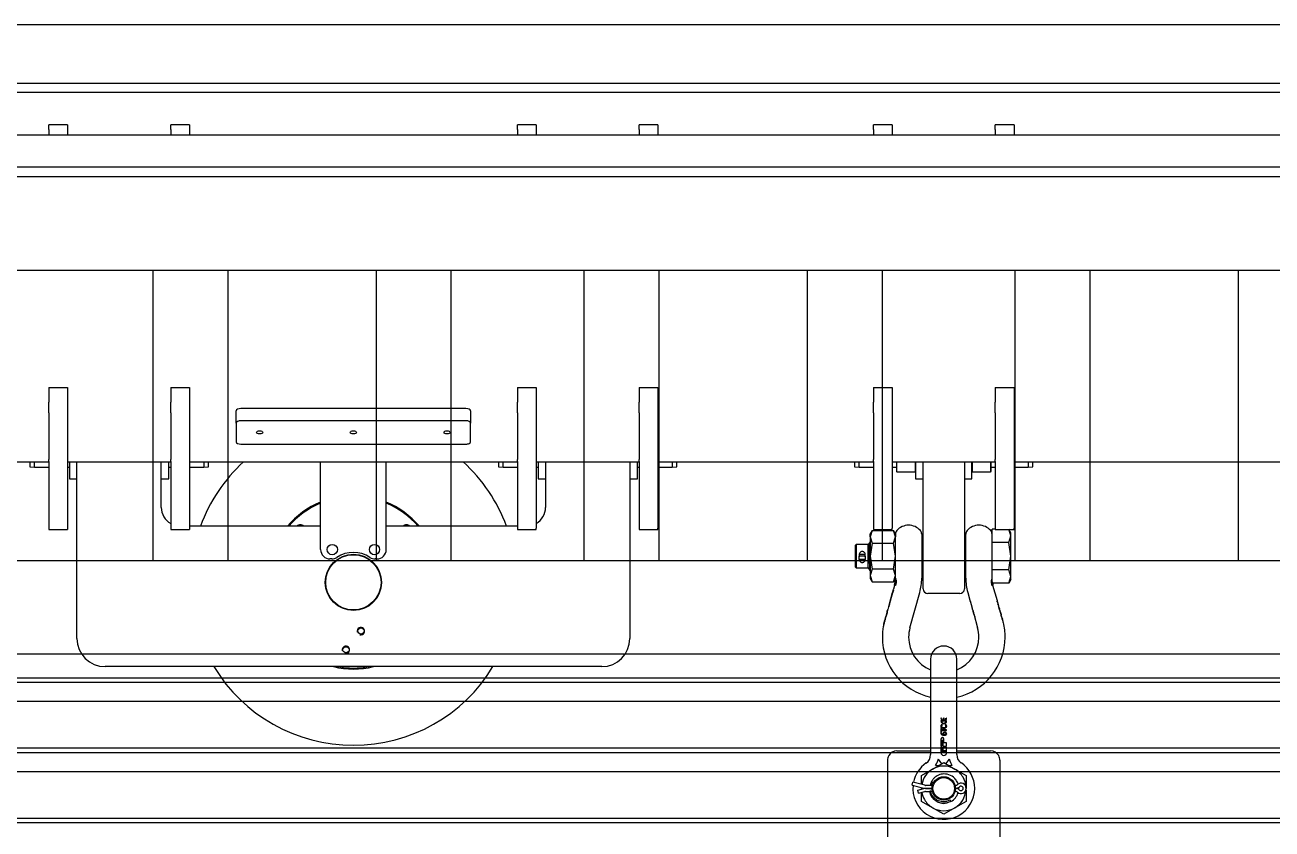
# Model space of a CAD drawing. Extents: x -79364 to 3230, y 28528 to 72157.
# Drawn here: x -63046 to -61715, y 54846 to 55704 of the extents above; entities that cross this region are included whole.
import ezdxf

# ---------------------------------------------------------------- set-up
doc = ezdxf.new("R2010")
doc.units = 0
doc.header["$LTSCALE"] = 500
doc.layers.get('0').update_dxf_attribs({"linetype": 'CONTINUOUS'})
doc.layers.add('S0CO1', color=1, linetype='CONTINUOUS')

# ---------------------------------------------------------------- blocks, each defined once
blk = doc.blocks.new('Container F.SB Lukket port')
at = {"color": 0, "linetype": 'ByBlock'}
for p, q in [((120422.5, -6331.3), (117398.5, -6331.3)), ((117398.5, -6393.3), (120422.5, -6393.3)), ((120355, -6403.3), (117466, -6403.3)), ((120910.5, -6493.3), (117742.8, -6493.3)), ((120810.5, -6483.3), (117744.9, -6483.3)), ((119882.6, -6593.3), (117681.3, -6593.3)), ((118521.3, -6593.3), (118521.3, -6903.3)), ((118601.3, -6593.3), (118601.3, -6903.3)), ((118759.6, -6593.3), (118759.6, -6903.3)), ((118839.6, -6593.3), (118839.6, -6903.3)), ((118981.3, -6593.3), (118981.3, -6903.3)), ((119061.3, -6593.3), (119061.3, -6903.3)), ((119219.6, -6593.3), (119219.6, -6903.3)), ((119299.6, -6593.3), (119299.6, -6903.3)), ((119441.3, -6593.3), (119441.3, -6903.3)), ((119521.3, -6593.3), (119521.3, -6903.3)), ((119679.6, -6593.3), (119679.6, -6903.3)), ((120219.6, -6903.3), (117832, -6903.3)), ((120405.5, -7003.3), (117410.5, -7003.3)), ((117410.5, -7028.3), (120405.5, -7028.3)), ((120405.5, -7033.3), (117410.5, -7033.3)), ((117410.5, -7053.3), (120405.5, -7053.3)), ((117410.5, -7103.3), (120405.5, -7103.3)), ((120405.5, -7108.3), (117410.5, -7108.3)), ((117410.5, -7128.3), (120405.5, -7128.3)), ((117410.5, -7178.3), (120405.5, -7178.3)), ((120405.5, -7183.3), (117410.5, -7183.3))]:
    blk.add_line(p, q, dxfattribs=at)
blk = doc.blocks.new('A$C52F54857')
for p, q in [((1992.5, 2800.2), (1992.5, 2805.2)), ((2012.5, 2805.2), (1992.5, 2805.2)), ((1992.5, 2800.2), (1992.5, 2794.2)), ((2012.5, 2805.2), (2012.5, 2800.2)), ((2012.5, 2800.2), (2012.5, 2794.2)), ((2122.5, 2800.2), (2122.5, 2805.2)), ((2142.5, 2805.2), (2122.5, 2805.2)), ((2122.5, 2800.2), (2122.5, 2794.2)), ((2142.5, 2805.2), (2142.5, 2800.2)), ((2142.5, 2800.2), (2142.5, 2794.2)), ((2492.5, 2800.2), (2492.5, 2805.2)), ((2512.5, 2805.2), (2492.5, 2805.2)), ((2492.5, 2800.2), (2492.5, 2794.2)), ((2512.5, 2805.2), (2512.5, 2800.2)), ((2512.5, 2800.2), (2512.5, 2794.2)), ((2622.5, 2800.2), (2622.5, 2805.2)), ((2642.5, 2805.2), (2622.5, 2805.2)), ((2622.5, 2800.2), (2622.5, 2794.2)), ((2642.5, 2805.2), (2642.5, 2800.2)), ((2642.5, 2800.2), (2642.5, 2794.2)), ((2872.5, 2800.2), (2872.5, 2805.2)), ((2892.5, 2805.2), (2872.5, 2805.2)), ((2872.5, 2800.2), (2872.5, 2794.2)), ((2892.5, 2805.2), (2892.5, 2800.2)), ((2892.5, 2800.2), (2892.5, 2794.2)), ((3002.5, 2800.2), (3002.5, 2805.2)), ((3022.5, 2805.2), (3002.5, 2805.2)), ((3002.5, 2800.2), (3002.5, 2794.2)), ((3022.5, 2805.2), (3022.5, 2800.2)), ((3022.5, 2800.2), (3022.5, 2794.2)), ((3818.4, 2794.2), (1126.6, 2794.2)), ((1992.5, 2524.9), (1992.5, 2509.3)), ((1992.5, 2524.9), (2012.5, 2524.9)), ((2012.5, 2524.9), (2012.5, 2509.3)), ((2122.5, 2524.9), (2122.5, 2509.3)), ((2122.5, 2524.9), (2142.5, 2524.9)), ((2142.5, 2524.9), (2142.5, 2509.3)), ((2492.5, 2524.9), (2492.5, 2509.3)), ((2492.5, 2524.9), (2512.5, 2524.9)), ((2512.5, 2524.9), (2512.5, 2509.3)), ((2622.5, 2524.9), (2622.5, 2509.3)), ((2622.5, 2524.9), (2642.5, 2524.9)), ((2642.5, 2524.9), (2642.5, 2509.3)), ((2872.5, 2524.9), (2872.5, 2509.3)), ((2872.5, 2524.9), (2892.5, 2524.9)), ((2892.5, 2524.9), (2892.5, 2509.3)), ((3002.5, 2524.9), (3002.5, 2509.3)), ((3002.5, 2524.9), (3022.5, 2524.9)), ((3022.5, 2524.9), (3022.5, 2509.3)), ((1992.5, 2497.8), (1992.5, 2509.3)), ((2012.5, 2509.3), (2012.5, 2497.8)), ((2122.5, 2497.8), (2122.5, 2509.3)), ((2142.5, 2509.3), (2142.5, 2497.8)), ((2437.5, 2502.4), (2197.5, 2502.4)), ((2492.5, 2497.8), (2492.5, 2509.3)), ((2512.5, 2509.3), (2512.5, 2497.8)), ((2622.5, 2497.8), (2622.5, 2509.3)), ((2642.5, 2509.3), (2642.5, 2497.8)), ((2872.5, 2497.8), (2872.5, 2509.3)), ((2892.5, 2509.3), (2892.5, 2497.8)), ((3002.5, 2497.8), (3002.5, 2509.3)), ((3022.5, 2509.3), (3022.5, 2497.8)), ((1992.5, 2497.8), (1992.5, 2447.9)), ((2012.5, 2497.8), (2012.5, 2447.9)), ((2122.5, 2497.8), (2122.5, 2447.9)), ((2142.5, 2497.8), (2142.5, 2447.9)), ((2192.5, 2486.9), (2192.5, 2499.9)), ((2437.5, 2489.4), (2197.5, 2489.4)), ((2442.5, 2499.9), (2442.5, 2486.9)), ((2492.5, 2497.8), (2492.5, 2447.9)), ((2512.5, 2497.8), (2512.5, 2447.9)), ((2622.5, 2497.8), (2622.5, 2447.9)), ((2642.5, 2497.8), (2642.5, 2447.9)), ((2872.5, 2497.8), (2872.5, 2447.9)), ((2892.5, 2497.8), (2892.5, 2447.9)), ((3002.5, 2497.8), (3002.5, 2447.9)), ((3022.5, 2497.8), (3022.5, 2447.9)), ((2192.5, 2486.9), (2192.5, 2466.9)), ((2442.5, 2466.9), (2442.5, 2486.9)), ((2197.5, 2464.4), (2437.5, 2464.4)), ((1271.2, 2445.4), (1992.5, 2445.4)), ((1972.3, 2445.4), (1972.3, 2440.3)), ((1972.3, 2440.3), (1977.3, 2439.8)), ((1977.3, 2439.8), (1977.3, 2445.4)), ((1977.3, 2439.8), (1992.5, 2439.8)), ((1992.5, 2445.7), (1992.5, 2447.9)), ((1992.5, 2445.7), (1992.5, 2374.5)), ((2012.5, 2447.9), (2012.5, 2445.7)), ((2012.5, 2445.7), (2012.5, 2374.5)), ((2012.5, 2445.4), (2122.5, 2445.4)), ((2012.5, 2439.8), (2014.5, 2439.8)), ((2014.5, 2445.4), (2014.5, 2427.3)), ((2022.5, 2256.8), (2022.5, 2445.4)), ((2112.5, 2396.8), (2112.5, 2445.4)), ((2120.5, 2427.3), (2120.5, 2445.4)), ((2120.5, 2439.8), (2122.5, 2439.8)), ((2122.5, 2445.7), (2122.5, 2447.9)), ((2122.5, 2445.7), (2122.5, 2374.5)), ((2142.5, 2447.9), (2142.5, 2445.7)), ((2142.5, 2445.7), (2142.5, 2374.5)), ((2142.5, 2445.4), (2492.5, 2445.4)), ((2142.5, 2439.8), (2157.7, 2439.8)), ((2157.7, 2445.4), (2157.7, 2439.8)), ((2157.7, 2439.8), (2162.7, 2440.3)), ((2162.7, 2440.3), (2162.7, 2445.4)), ((2282.5, 2351.8), (2282.5, 2445.4)), ((2352.5, 2351.8), (2352.5, 2445.4)), ((2472.3, 2445.4), (2472.3, 2440.3)), ((2472.3, 2440.3), (2477.3, 2439.8)), ((2477.3, 2439.8), (2477.3, 2445.4)), ((2477.3, 2439.8), (2492.5, 2439.8)), ((2492.5, 2445.7), (2492.5, 2447.9)), ((2492.5, 2445.7), (2492.5, 2374.5)), ((2512.5, 2447.9), (2512.5, 2445.7)), ((2512.5, 2445.7), (2512.5, 2374.5)), ((2512.5, 2445.4), (2622.5, 2445.4)), ((2512.5, 2439.8), (2514.5, 2439.8)), ((2514.5, 2445.4), (2514.5, 2427.3)), ((2522.5, 2445.4), (2522.5, 2396.8)), ((2612.5, 2445.4), (2612.5, 2256.8)), ((2620.5, 2427.3), (2620.5, 2445.4)), ((2620.5, 2439.8), (2622.5, 2439.8)), ((2622.5, 2445.7), (2622.5, 2447.9)), ((2622.5, 2445.7), (2622.5, 2374.5)), ((2642.5, 2447.9), (2642.5, 2445.7)), ((2642.5, 2445.7), (2642.5, 2374.5)), ((2642.5, 2445.4), (2872.5, 2445.4)), ((2642.5, 2439.8), (2657.7, 2439.8)), ((2657.7, 2445.4), (2657.7, 2439.8)), ((2657.7, 2439.8), (2662.7, 2440.3)), ((2662.7, 2440.3), (2662.7, 2445.4)), ((2852.3, 2445.4), (2852.3, 2440.3)), ((2852.3, 2440.3), (2857.3, 2439.8)), ((2857.3, 2439.8), (2857.3, 2445.4)), ((2857.3, 2439.8), (2872.5, 2439.8)), ((2872.5, 2445.7), (2872.5, 2447.9)), ((2872.5, 2445.7), (2872.5, 2374.5)), ((2892.5, 2447.9), (2892.5, 2445.7)), ((2892.5, 2445.7), (2892.5, 2374.5)), ((2892.5, 2445.4), (3002.5, 2445.4)), ((2892.5, 2439.8), (2897, 2439.8)), ((2897, 2445.4), (2897, 2435.3)), ((2897.5, 2434.8), (2897.5, 2445.4)), ((2917, 2445.4), (2917, 2434.8)), ((2917.5, 2445.4), (2917.5, 2427.3)), ((2925.5, 2314.8), (2925.5, 2445.4)), ((2969.5, 2445.4), (2969.5, 2314.8)), ((2977.5, 2427.3), (2977.5, 2445.4)), ((2978, 2434.8), (2978, 2445.4)), ((2997.5, 2445.4), (2997.5, 2434.8)), ((2998, 2435.3), (2998, 2445.4)), ((2998, 2439.8), (3002.5, 2439.8)), ((3002.5, 2445.7), (3002.5, 2447.9)), ((3002.5, 2445.7), (3002.5, 2374.5)), ((3022.5, 2447.9), (3022.5, 2445.7)), ((3022.5, 2445.7), (3022.5, 2374.5)), ((3022.5, 2445.4), (3673.8, 2445.4)), ((3022.5, 2439.8), (3037.7, 2439.8)), ((3037.7, 2445.4), (3037.7, 2439.8)), ((3037.7, 2439.8), (3042.7, 2440.3)), ((3042.7, 2440.3), (3042.7, 2445.4)), ((2014.5, 2427.3), (2022.5, 2427.3)), ((2112.5, 2427.3), (2120.5, 2427.3)), ((2514.5, 2427.3), (2522.5, 2427.3)), ((2612.5, 2427.3), (2620.5, 2427.3)), ((2897, 2435.3), (2897.5, 2434.8)), ((2897.5, 2434.8), (2917, 2434.8)), ((2917, 2434.8), (2917.5, 2435.3)), ((2917.5, 2427.3), (2925.5, 2427.3)), ((2969.5, 2427.3), (2977.5, 2427.3)), ((2977.5, 2435.3), (2978, 2434.8)), ((2978, 2434.8), (2997.5, 2434.8)), ((2997.5, 2434.8), (2998, 2435.3)), ((1992.5, 2374.5), (1992.5, 2373.1)), ((1992.5, 2373.1), (2012.5, 2373.1)), ((2012.5, 2374.5), (2012.5, 2373.1)), ((2122.5, 2374.5), (2122.5, 2373.1)), ((2122.5, 2373.1), (2142.5, 2373.1)), ((2282.5, 2376.8), (2142.5, 2376.8)), ((2142.5, 2374.5), (2142.5, 2373.1)), ((2492.5, 2376.8), (2352.5, 2376.8)), ((2492.5, 2374.5), (2492.5, 2373.1)), ((2492.5, 2373.1), (2512.5, 2373.1)), ((2512.5, 2373.1), (2512.5, 2374.5)), ((2622.5, 2374.5), (2622.5, 2373.1)), ((2622.5, 2373.1), (2642.5, 2373.1)), ((2642.5, 2373.1), (2642.5, 2374.5)), ((2871.1, 2372.3), (2869, 2365.4)), ((2871.1, 2372.3), (2869, 2368.6)), ((2871.1, 2372.3), (2893.9, 2372.3)), ((2872.5, 2374.5), (2872.5, 2373.1)), ((2872.5, 2373.1), (2892.5, 2373.1)), ((2892.5, 2373.1), (2892.5, 2374.5)), ((2896, 2365.4), (2893.9, 2372.3)), ((2896, 2368.6), (2893.9, 2372.3)), ((2999, 2359.2), (2999, 2373.6)), ((3002.5, 2373.6), (2999, 2373.6)), ((3002.5, 2374.5), (3002.5, 2373.1)), ((3002.5, 2373.1), (3022.5, 2373.1)), ((3019, 2366.4), (3016.8, 2373.6)), ((3019, 2369.8), (3017.1, 2373.1)), ((3019, 2366.4), (3019, 2369.8)), ((3022.5, 2373.1), (3022.5, 2374.5)), ((2854, 2357.3), (2853, 2356.3)), ((2853, 2356.3), (2853, 2333.3)), ((2854, 2357.3), (2854, 2332.3)), ((2867, 2357.3), (2854, 2357.3)), ((2867.8, 2358.7), (2867, 2357.3)), ((2867, 2332.3), (2867, 2357.3)), ((2869, 2365.4), (2869, 2368.6)), ((2869, 2365.4), (2871.1, 2358.5)), ((2869, 2365.4), (2869, 2356.7)), ((2871.1, 2358.5), (2869, 2344.8)), ((2869, 2356.7), (2869, 2344.8)), ((2871.1, 2358.5), (2893.9, 2358.5)), ((2893.9, 2358.5), (2896, 2365.4)), ((2896, 2344.8), (2893.9, 2358.5)), ((2896, 2368.6), (2896, 2365.4)), ((2896, 2356.7), (2896, 2365.4)), ((2896, 2344.8), (2896, 2356.7)), ((2924, 2368.4), (2924, 2344.8)), ((2925.5, 2360.8), (2924, 2360.8)), ((2971, 2360.8), (2969.5, 2360.8)), ((2971, 2344.8), (2971, 2368.4)), ((2999, 2330.3), (2999, 2359.2)), ((3016.8, 2359.2), (2999, 2359.2)), ((3016.8, 2359.2), (3019, 2366.4)), ((3019, 2344.8), (3016.8, 2359.2)), ((3019, 2344.8), (3019, 2366.4)), ((2863.6, 2346.7), (2857.3, 2346.7)), ((2857.3, 2346.7), (2857.3, 2345)), ((2857.3, 2345), (2857.3, 2344.8)), ((2863.6, 2344.8), (2857.3, 2344.8)), ((2863.6, 2344.7), (2857.3, 2344.7)), ((2857.3, 2344.5), (2857.3, 2344.7)), ((2857.3, 2341.1), (2857.3, 2344.5)), ((2863.6, 2345), (2863.6, 2346.7)), ((2863.6, 2344.8), (2863.6, 2345)), ((2863.6, 2344.7), (2863.6, 2344.5)), ((2863.6, 2344.5), (2863.6, 2341.1)), ((2869, 2344.8), (2871.1, 2331)), ((2869, 2344.8), (2869, 2324.2)), ((2893.9, 2331), (2896, 2344.8)), ((2896, 2324.2), (2896, 2344.8)), ((2924, 2344.8), (2924, 2321.2)), ((2971, 2321.2), (2971, 2344.8)), ((3016.8, 2330.3), (3019, 2344.8)), ((3019, 2323.1), (3019, 2344.8)), ((2294.3, 2341.8), (2292.5, 2341.8)), ((2342.5, 2341.8), (2340.7, 2341.8)), ((2853, 2333.3), (2854, 2332.3)), ((2854, 2332.3), (2867, 2332.3)), ((2863.6, 2341.1), (2857.3, 2341.1)), ((2867, 2332.3), (2868.7, 2329.3)), ((2871.1, 2331), (2869, 2324.2)), ((2893.9, 2331), (2871.1, 2331)), ((2896, 2324.2), (2893.9, 2331)), ((2999, 2317.4), (2999, 2330.3)), ((3016.8, 2330.3), (2999, 2330.3)), ((3019, 2323.1), (3016.8, 2330.3)), ((2869, 2324.2), (2871.1, 2317.3)), ((2869, 2324.2), (2869, 2321)), ((2869, 2321), (2871.1, 2317.3)), ((2871.1, 2317.3), (2893.9, 2317.3)), ((2893.9, 2317.3), (2896, 2324.2)), ((2893.9, 2317.3), (2896, 2321)), ((2896, 2321), (2896, 2324.2)), ((2896, 2321.2), (2896.5, 2320.4)), ((2896, 2321), (2896, 2321)), ((2896, 2321), (2896.1, 2313.3)), ((2924, 2328.8), (2925.5, 2328.8)), ((2969.5, 2328.8), (2971, 2328.8)), ((2998.9, 2313.3), (2999.1, 2317.3)), ((2999.1, 2317.3), (2999, 2317.4)), ((2999.1, 2317.3), (2999.5, 2315.9)), ((3016.8, 2315.9), (2999.5, 2315.9)), ((3016.8, 2315.9), (3019, 2323.1)), ((3019, 2319.8), (3016.8, 2315.9)), ((3019, 2319.8), (3019, 2323.1)), ((2891.3, 2300.5), (2892.8, 2305.9)), ((2892.8, 2305.5), (2891.4, 2300.5)), ((2891.6, 2300.5), (2893.3, 2306.5)), ((2892.4, 2304.5), (2892.8, 2305.9)), ((2892.4, 2304.5), (2892.5, 2304.5)), ((2893, 2306.5), (2892.8, 2305.9)), ((2892.8, 2305.9), (2892.8, 2305.9)), ((2893, 2306.5), (2893, 2306.5)), ((2893, 2306.5), (2893.2, 2306.5)), ((2893.7, 2308.4), (2893.2, 2306.5)), ((2895, 2313.6), (2893.8, 2309.5)), ((2911.4, 2268.4), (2921.9, 2306.1)), ((2925.5, 2309.8), (2925.5, 2314.8)), ((2964.5, 2304.8), (2930.5, 2304.8)), ((2969.5, 2314.8), (2969.5, 2309.8)), ((2973.1, 2306.1), (2975.8, 2296.2)), ((3004.7, 2297.1), (3000, 2313.6)), ((2888.9, 2292), (2887.8, 2287.9)), ((2890, 2295.9), (2888.9, 2292)), ((2889.5, 2293.5), (2889.1, 2292)), ((2889.3, 2292), (2891.4, 2299.5)), ((2889.4, 2293.5), (2889.6, 2293.5)), ((2889.5, 2294), (2891.1, 2299.5)), ((2891.2, 2299.5), (2889.6, 2294)), ((2890, 2295.9), (2890.1, 2295.9)), ((2891.3, 2300.5), (2891, 2299.5)), ((2891, 2299.5), (2891.1, 2299.5)), ((2891.4, 2299.5), (2891.2, 2299.5)), ((2891.3, 2300.5), (2891.3, 2300.5)), ((2891.4, 2300.5), (2891.6, 2300.5)), ((2891.6, 2299.5), (2891.4, 2299.5)), ((2891.7, 2300.5), (2891.9, 2300.5)), ((2975.7, 2297), (2975.6, 2297)), ((2975.6, 2297), (2975.9, 2296.2)), ((2975.8, 2296.2), (2975.9, 2296.2)), ((2976, 2296.2), (2975.9, 2296.2)), ((2976.3, 2295.6), (2976, 2295.6)), ((2976, 2295.6), (2977.4, 2290.6)), ((2976.3, 2295.6), (2976.1, 2296.1)), ((2976.1, 2296.1), (2976.2, 2295.6)), ((2977.3, 2291.4), (2977.2, 2291.4)), ((2977.2, 2291.4), (2977.5, 2290.6)), ((2977.4, 2290.6), (2977.5, 2290.6)), ((2977.6, 2290.6), (2977.5, 2290.6)), ((2977.6, 2290.5), (2977.8, 2290)), ((2977.8, 2290), (2977.6, 2290)), ((2977.6, 2290), (2978.3, 2287.5)), ((2977.8, 2290), (2977.7, 2290.5)), ((3004.5, 2296.5), (3004.7, 2295.8)), ((3004.6, 2296.4), (3004.6, 2296.6)), ((3004.8, 2296.1), (3004.6, 2296.1)), ((3005, 2295.7), (3004.8, 2296.4)), ((3004.9, 2295.6), (3004.8, 2295.7)), ((3005.4, 2294.4), (3005.2, 2295.2)), ((3005.2, 2293.8), (3005.4, 2293.1)), ((3005.3, 2293.9), (3005.3, 2294)), ((3005.5, 2293.5), (3005.3, 2293.5)), ((3005.8, 2293.1), (3005.6, 2293.9)), ((3005.6, 2293), (3005.6, 2293.1)), ((3005.7, 2291.3), (3005.9, 2291.3)), ((3006.3, 2291.3), (3005.9, 2292.5)), ((3005.9, 2291.3), (3006.3, 2291.3)), ((3005.9, 2291.3), (3006.7, 2288.6)), ((3006.2, 2290.7), (3006.1, 2291.3)), ((3006.2, 2290.7), (3006.1, 2290.7)), ((3006.8, 2288.6), (3006.2, 2290.7)), ((3006.4, 2290.7), (3006.2, 2290.7)), ((3007.2, 2288.1), (3006.4, 2290.7)), ((2885.5, 2279.8), (2884.4, 2275.9)), ((2884.9, 2277.1), (2884.8, 2276.9)), ((2884.8, 2276.9), (2885, 2276.9)), ((2884.8, 2276.9), (2884.8, 2276.9)), ((2884.8, 2276.9), (2884.9, 2276.9)), ((2885.2, 2277.9), (2885, 2277.4)), ((2885, 2277.4), (2885.2, 2277.4)), ((2885, 2276.9), (2885.1, 2276.9)), ((2885.5, 2279.8), (2885.7, 2279.8)), ((2885.5, 2279.4), (2885.7, 2279.4)), ((2886.2, 2282.3), (2885.7, 2280.5)), ((2886.4, 2282.3), (2886, 2280.7)), ((2886, 2280.7), (2886.1, 2280.7)), ((2886.1, 2280.7), (2887.2, 2284.6)), ((2886.4, 2282.3), (2886.2, 2282.3)), ((2886.2, 2280.7), (2886.3, 2280.7)), ((2887, 2285), (2886.4, 2283)), ((2886.4, 2283), (2886.6, 2283)), ((2886.6, 2283), (2886.4, 2282.3)), ((2886.4, 2282.3), (2886.6, 2282.3)), ((2887, 2284.6), (2886.6, 2283)), ((2886.6, 2283), (2886.7, 2283)), ((2887.2, 2284.6), (2887, 2284.6)), ((2887.5, 2287), (2887.2, 2285.8)), ((2887.2, 2285.8), (2887.2, 2285.8)), ((2887.2, 2285.2), (2887.4, 2285.2)), ((2887.2, 2285.2), (2887.2, 2285.2)), ((2887.2, 2285.2), (2887.4, 2285.2)), ((2887.4, 2284.6), (2887.2, 2284.6)), ((2887.4, 2285.2), (2887.6, 2285.2)), ((2887.6, 2287.3), (2887.8, 2287.3)), ((2887.6, 2287.2), (2887.6, 2287.2)), ((2887.6, 2287.2), (2887.8, 2287.2)), ((2978.4, 2286.9), (2978.9, 2285.3)), ((2978.9, 2286.2), (2978.8, 2286.8)), ((2979, 2285), (2979.2, 2285)), ((2979.1, 2285.1), (2979.2, 2285)), ((2979.2, 2284.1), (2979.3, 2283.8)), ((2979.4, 2283.4), (2979.7, 2283.4)), ((2979.5, 2283.2), (2983.6, 2268.4)), ((2979.8, 2281.9), (2980, 2281.9)), ((2979.8, 2281.9), (2979.9, 2281.5)), ((2980.2, 2281.5), (2979.9, 2281.5)), ((2980.2, 2281.5), (2980, 2281.9)), ((2980.3, 2281.4), (2980.1, 2282.1)), ((2980.2, 2280.7), (2980.4, 2280.7)), ((2980.2, 2280.7), (2980.3, 2280.3)), ((2980.3, 2280.3), (2980.5, 2280.3)), ((2980.6, 2280.2), (2980.4, 2280.9)), ((2980.4, 2280.7), (2980.5, 2280.3)), ((3006.5, 2288.6), (3006.6, 2288.6)), ((3006.6, 2288.1), (3006.8, 2288.1)), ((3006.7, 2288.6), (3006.8, 2288.6)), ((3006.8, 2288.1), (3007.2, 2288.1)), ((3006.8, 2288.1), (3007.6, 2285.3)), ((3007.2, 2287.4), (3007, 2288.1)), ((3007.2, 2287.4), (3007, 2287.4)), ((3007.8, 2285.3), (3007.2, 2287.4)), ((3007.4, 2287.4), (3007.2, 2287.4)), ((3008.1, 2284.9), (3007.4, 2287.4)), ((3007.4, 2285.3), (3007.6, 2285.3)), ((3007.6, 2285.3), (3007.8, 2285.3)), ((3007.6, 2284.6), (3007.7, 2284.6)), ((3007.8, 2284.6), (3007.9, 2284.6)), ((3007.8, 2284.6), (3008, 2284.6)), ((3007.9, 2284.6), (3008, 2284.6)), ((3008.3, 2284.1), (3008.3, 2284.1)), ((3008.6, 2282.8), (3008.3, 2284)), ((3008.7, 2282.6), (3008.5, 2282.6)), ((3008.5, 2282.6), (3008.7, 2282.6)), ((3008.5, 2282.6), (3008.7, 2282.6)), ((3008.8, 2281), (3008.6, 2281)), ((3009, 2280.3), (3008.8, 2281)), ((3008.8, 2281), (3009, 2280.3)), ((3009, 2281), (3008.8, 2281)), ((3008.8, 2280.3), (3009, 2280.3)), ((3009.6, 2279.3), (3008.9, 2281.9)), ((3009.2, 2280.3), (3009, 2281)), ((3009, 2280.3), (3009.2, 2280.3)), ((3009.3, 2279.3), (3009.1, 2279.3)), ((3009.5, 2279.3), (3009.4, 2279.3)), ((3009.5, 2279.2), (3009.4, 2279.2)), ((3009.5, 2279.2), (3009.5, 2279.3)), ((3009.6, 2278.7), (3009.5, 2278.7)), ((3009.8, 2278.7), (3010.1, 2277.7)), ((3010, 2277.3), (3009.9, 2277.3)), ((3010.2, 2277.1), (3010, 2277.1)), ((3010.1, 2276.7), (3010.1, 2277.1)), ((3010.1, 2276.9), (3010.3, 2276.9)), ((3010.6, 2275.9), (3010.4, 2276.6)), ((2883, 2269.8), (2883, 2269.8)), ((2883.2, 2269.8), (2883.3, 2269.8)), ((2883.8, 2272.8), (2884, 2272.8)), ((3011, 2274.4), (3010.6, 2274.4)), ((3010.8, 2273.8), (3011.1, 2273.8)), ((2582.5, 2226.8), (2052.5, 2226.8)), ((2933.5, 2234.8), (2933.5, 2183.3)), ((2961.5, 2183.3), (2961.5, 2234.8)), ((2933.5, 2183.3), (2933.5, 2169.4)), ((2961.5, 2169.4), (2961.5, 2183.3)), ((2933.5, 2169.4), (2933.5, 2132.9)), ((2945.1, 2171.8), (2944.5, 2171.8)), ((2947.5, 2171.8), (2947.2, 2171.8)), ((2947.2, 2171.8), (2947.2, 2169.4)), ((2947.8, 2171.8), (2947.5, 2171.8)), ((2947.8, 2169.4), (2947.8, 2171.8)), ((2950.5, 2171.8), (2949.9, 2171.8)), ((2961.5, 2132.9), (2961.5, 2169.4)), ((2945.1, 2168.8), (2944.5, 2168.8)), ((2945.2, 2160.8), (2944.5, 2160.8)), ((2945.2, 2160.8), (2944.5, 2160.8)), ((2944.5, 2160.8), (2944.5, 2157)), ((2944.5, 2157), (2945.2, 2157)), ((2944.5, 2157), (2945.2, 2157)), ((2945.2, 2156.3), (2944.5, 2156.3)), ((2945.2, 2156.3), (2944.5, 2156.3)), ((2945.9, 2164.7), (2944.9, 2164.7)), ((2945.1, 2163.7), (2945.4, 2164.1)), ((2945.2, 2159.2), (2945.2, 2160.8)), ((2950.5, 2159.2), (2945.2, 2159.2)), ((2945.2, 2157), (2945.2, 2158.6)), ((2945.2, 2158.6), (2950.5, 2158.6)), ((2945.2, 2156.3), (2945.2, 2156.3)), ((2945.9, 2164.6), (2945.9, 2164.7)), ((2950.1, 2164.7), (2949.1, 2164.7)), ((2949.1, 2164.7), (2949.1, 2164.6)), ((2950.5, 2168.8), (2949.9, 2168.8)), ((2950.5, 2158.6), (2950.5, 2159.2)), ((2944.5, 2149.5), (2944.5, 2142)), ((2945.5, 2142), (2945.5, 2147.5)), ((2946.5, 2147.5), (2946.5, 2142)), ((2947.5, 2145.6), (2947.5, 2149.5)), ((2950.5, 2145.6), (2947.5, 2145.6)), ((2950.5, 2142), (2950.5, 2145.6)), ((2897.5, 2136.8), (2933.5, 2136.8)), ((2944.5, 2142), (2945.5, 2142)), ((2945.5, 2141), (2944.5, 2141)), ((2944.5, 2141), (2944.5, 2135)), ((2945.5, 2136), (2945.5, 2141)), ((2946.5, 2142), (2950.5, 2142)), ((2950.5, 2141), (2946.5, 2141)), ((2946.5, 2141), (2946.5, 2135.7)), ((2946.5, 2135.7), (2947.5, 2135.7)), ((2948.5, 2135), (2946.5, 2135)), ((2949.5, 2137), (2947.5, 2137)), ((2947.5, 2137), (2947.5, 2135.7)), ((2949.5, 2136), (2949.5, 2137)), ((2950.5, 2135), (2950.5, 2141)), ((2961.5, 2136.8), (2997.5, 2136.8)), ((2887.5, 2126.8), (2887.5, 2026.8)), ((2923.7, 2110.5), (2935.6, 2117.4)), ((2935.6, 2117.4), (2947.5, 2124.3)), ((2941.7, 2120.9), (2938.8, 2121.2)), ((2945.5, 2123.1), (2941.8, 2128.2)), ((2947.5, 2124.3), (2959.4, 2117.4)), ((2953.2, 2128.2), (2949.5, 2123.1)), ((2956.2, 2121.2), (2953.3, 2120.9)), ((2959.4, 2117.4), (2971.3, 2110.5)), ((3007.5, 2126.8), (3007.5, 2026.8)), ((2913.8, 2100.4), (2914.6, 2103.5)), ((2927.2, 2100.1), (2914.6, 2103.5)), ((2923.7, 2101.1), (2923.7, 2110.5)), ((2971.3, 2110.5), (2971.3, 2096.8)), ((2913.8, 2100.4), (2926.4, 2097.1)), ((2919.9, 2094.8), (2926.4, 2096.6)), ((2920.7, 2091.8), (2919.9, 2094.8)), ((2920.7, 2091.8), (2927.2, 2093.5)), ((2923.7, 2096.8), (2923.7, 2097.8)), ((2923.7, 2083), (2923.7, 2092.5)), ((2935.4, 2100), (2928, 2100)), ((2928, 2096.9), (2935, 2096.9)), ((2928, 2096.8), (2935, 2096.8)), ((2928, 2093.6), (2935.4, 2093.6)), ((2960, 2100), (2959.6, 2100)), ((2959.6, 2093.6), (2960, 2093.6)), ((2971.3, 2095.4), (2971.3, 2083)), ((2935.6, 2076.2), (2923.7, 2083)), ((2946.7, 2080.8), (2951.2, 2081.5)), ((2955.1, 2082.7), (2951.2, 2081.5)), ((2954, 2084.8), (2955.1, 2082.7)), ((2971.3, 2083), (2959.4, 2076.2)), ((2947.5, 2069.3), (2935.6, 2076.2)), ((2959.4, 2076.2), (2947.5, 2069.3))]:
    blk.add_line(p, q)
for centre, radius in [((2295, 2351.8), 5.5), ((2340, 2351.8), 5.5), ((2317.5, 2316.8), 30), ((2317.5, 2316.8), 29.5), ((2325.5, 2264.8), 3.32), ((2309.5, 2244.8), 3.32), ((2947.5, 2096.8), 12.5), ((2947.5, 2096.8), 11.5)]:
    blk.add_circle(centre, radius)
for centre, radius, start, end in [((2317.5, 2316.8), 174, 132.3534, 159.8287), ((2317.5, 2316.8), 174, 20.1713, 47.6466), ((2132.5, 2396.8), 20, 180, 240), ((2317.5, 2316.8), 92.5, 112.2333, 139.5602), ((2317.5, 2316.8), 91.5, 112.4895, 139.0244), ((2317.5, 2316.8), 92.5, 40.4398, 67.7667), ((2317.5, 2316.8), 91.5, 40.9756, 67.5105), ((2502.5, 2396.8), 20, 300, 0), ((2260.9, 2373.3), 5, 43.3373, 136.6627), ((2374.1, 2373.3), 5, 43.3373, 136.6627), ((2901.6, 2368.4), 5.6, 138.5904, 180), ((2910, 2361), 16.8, 41.4096, 138.5904), ((2918.4, 2368.4), 5.6, 0, 41.4096), ((2976.6, 2368.4), 5.6, 138.5904, 180), ((2985, 2361), 16.8, 41.4096, 138.5904), ((2993.4, 2368.4), 5.6, 0, 41.4096), ((2292.5, 2351.8), 10, 180, 270), ((2294.3, 2351.8), 10, 270, 303.5573), ((2317.5, 2316.8), 32, 56.4427, 123.5573), ((2340.7, 2351.8), 10, 236.4427, 270), ((2342.5, 2351.8), 10, 270, 0), ((2860.5, 2344.8), 3.25, 168.0938, 190.7671), ((2860.5, 2344.8), 3.25, 0, 10.7671), ((2860.5, 2344.8), 3.25, 348.0938, 0), ((2868, 2321.2), 28, 344.377, 359.605), ((2887, 2317.3), 9.98, 336.2851, 17.8579), ((2868, 2321.2), 56, 344.377, 0), ((2914.5, 2320.3), 9.5, 358.045, 4.9588), ((2980.5, 2320.3), 9.5, 175.0409, 181.956), ((3027, 2321.2), 56, 180, 195.623), ((3008, 2317.3), 9.98, 162.1421, 203.7149), ((3027, 2321.2), 28, 190.8265, 195.623), ((2879.8, 2310.3), 14, 344.2922, 356.7374), ((2930.5, 2309.8), 5, 180, 270), ((2964.5, 2309.8), 5, 270, 0), ((2984.9, 2299.5), 9.54, 195.0318, 199.6078), ((2986.5, 2293.9), 9.54, 195.0318, 199.6078), ((2947.5, 2258.3), 65.5, 164.377, 164.5037), ((2868, 2283.9), 18.3, 337.3542, 339.495), ((2873.7, 2281.9), 12.2, 337.1176, 338.7504), ((2876.8, 2280.7), 8.8, 341.1493, 344.5447), ((2874.3, 2281.5), 11.6, 339.9446, 344.326), ((2879.1, 2280.1), 6.5, 344.3402, 349.5959), ((2879.1, 2280.2), 6.59, 343.3677, 357.1734), ((2884.5, 2279.7), 1.06, 1.7224, 7.7966), ((2883, 2279.6), 2.53, 355.3111, 2.464), ((2880.7, 2279.8), 4.84, 349.5937, 355.3148), ((2883.3, 2280.1), 2.44, 7.2562, 10.0356), ((2884.8, 2280.3), 0.951, 3.3129, 12.641), ((2881.8, 2280.1), 3.92, 357.6108, 4.1129), ((2890.1, 2284.9), 3.04, 163.5909, 168.4953), ((2858.8, 2294.3), 29.7, 342.3475, 343.2376), ((2858.9, 2294.2), 29.6, 343.4278, 344.4234), ((2940.5, 2270.9), 55.4, 164.1144, 164.4175), ((2882.1, 2287.2), 5.48, 339.0481, 341.8549), ((3017.1, 2250.6), 134.6, 164.1991, 164.5772), ((2855.4, 2295.1), 33.1, 344.5332, 346.3158), ((2751.3, 2324.4), 141.2, 344.2325, 344.3697), ((2880.4, 2287.8), 7.31, 341.5528, 344.4224), ((2882.4, 2287.3), 5.22, 343.5754, 354.4179), ((2880.8, 2287.6), 6.96, 340.157, 344.858), ((2880.2, 2287.8), 7.61, 343.9908, 351.3376), ((2887.6, 2287.2), 0.0102, 85.7839, 130.6189), ((2886, 2287), 1.64, 353.4027, 8.734), ((2883.2, 2287.4), 4.64, 351.2077, 359.59), ((2990.9, 2288.6), 12.5, 194.2525, 196.7531), ((2984.5, 2286.1), 5.6, 191.7584, 195.3662), ((2972.9, 2282.5), 6.79, 15.1244, 24.4207), ((2974.8, 2283), 4.7, 15.1115, 22.5063), ((3013.2, 2293.7), 35.3, 194.8894, 195.3997), ((3034.5, 2299.5), 57.4, 195.4084, 195.6082), ((2975.5, 2283.1), 3.96, 7.6809, 16.51), ((2984.1, 2285.2), 4.97, 195.409, 199.0005), ((2973.6, 2282.5), 6.09, 6.5235, 16.6194), ((2990.2, 2286.3), 11.2, 194.2727, 197.1485), ((3012.5, 2285.5), 4.81, 190.9347, 194.2606), ((3018.6, 2287.1), 11.1, 194.11, 195.5608), ((3016, 2286.3), 8.38, 195.2084, 202.1278), ((3011.9, 2285.3), 4.03, 189.6929, 193.3272), ((3015.1, 2285.9), 7.22, 192.7852, 195.6298), ((3014, 2285.6), 6.07, 195.0193, 205.0287), ((3036.9, 2291.5), 29.5, 193.6098, 194.4952), ((3005.1, 2283.2), 3.28, 14.9447, 19.5743), ((3036.3, 2291.4), 28.9, 194.6509, 195.6485), ((2959.2, 2270.3), 51, 15.3605, 15.6806), ((3014.4, 2285.7), 6.71, 202.586, 208.9074), ((3144.9, 2321.6), 141.7, 195.4811, 195.6209), ((3032.5, 2290.3), 25, 195.6172, 196.8348), ((3194.9, 2335.7), 193.6, 195.6533, 195.7893), ((3010.3, 2283.8), 2.03, 203.8422, 217.3189), ((3089.2, 2307.6), 84.3, 196.908, 197.2572), ((2972.8, 2272.8), 37.2, 15.1952, 15.8553), ((3012.9, 2284.8), 4.92, 208.8631, 214.2806), ((3018.7, 2280.7), 9.41, 188.7512, 192.3368), ((3022.7, 2281.3), 13.3, 189.2204, 191.496), ((3020.7, 2281.1), 11.5, 192.1291, 195.6251), ((3026.7, 2282.2), 17.5, 191.552, 192.7179), ((3016.2, 2279.8), 6.8, 195.4955, 201.4566), ((2772.9, 2212.4), 246, 15.6154, 15.711), ((3016.9, 2280), 7.4, 192.9462, 195.7625), ((3014.9, 2279.4), 5.32, 195.6537, 199.9461), ((3012.7, 2278.6), 2.97, 199.7003, 206.3224), ((3014.6, 2279.2), 5.08, 201.4085, 207.6865), ((2980.2, 2269.6), 30.9, 15.332, 15.4379), ((2986.5, 2271), 24.5, 14.9208, 15.7981), ((3012.4, 2278), 2.59, 207.8525, 215.9818), ((3007.9, 2276.7), 2.33, 10.4476, 15.607), ((3051.1, 2289.5), 42.7, 196.8517, 197.1827), ((3003.5, 2274.7), 7.18, 14.5537, 17.6032), ((2947.5, 2258.3), 65.5, 14.2977, 15.623), ((2325.5, 2264.8), 4, 255, 195), ((2947.5, 2258.3), 65.5, 169.888, 180), ((2947.5, 2258.3), 65.5, 167.8025, 169.8875), ((2865.7, 2272.9), 17.8, 349.8367, 357.412), ((2866, 2272.9), 17.6, 349.821, 359.6164), ((2947.5, 2258.3), 65.5, 165.0839, 167.2102), ((2947.5, 2258.3), 65.3, 167.1704, 167.7653), ((2866.2, 2276.8), 18, 347.1375, 354.733), ((2866.6, 2276.7), 17.8, 347.1049, 356.8653), ((2947.5, 2258.3), 65.3, 164.4551, 165.0371), ((2947.5, 2258.3), 37.5, 164.377, 180), ((2947.5, 2258.3), 37.5, 0, 15.623), ((2947.5, 2258.3), 65.2, 13.7931, 14.3704), ((2947.5, 2258.3), 65.3, 13.7663, 14.3424), ((2947.5, 2258.3), 65.5, 0, 13.7234), ((2052.5, 2256.8), 30, 180, 270), ((2582.5, 2256.8), 30, 270, 0), ((2947.5, 2258.3), 65.5, 180, 257.6584), ((2947.5, 2258.3), 37.5, 180, 248.0787), ((2947.5, 2258.3), 65.5, 282.3416, 0), ((2947.5, 2258.3), 37.5, 291.9213, 0), ((2309.5, 2244.8), 4, 255, 195), ((2947.5, 2234.8), 14, 90, 180), ((2947.5, 2234.8), 14, 0, 90), ((2317.5, 2316.8), 174, 211.1474, 328.8526), ((2317.5, 2316.8), 92.5, 256.6488, 283.3512), ((2317.5, 2316.8), 91.5, 259.6111, 280.3889), ((2947.5, 2171.8), 3, 180, 270), ((2947.5, 2171.8), 2.36, 180, 262.2071), ((2947.5, 2171.8), 3, 270, 0), ((2947.5, 2171.8), 2.36, 277.7929, 360), ((2946.8, 2163.2), 2.37, 159.1237, 179.917), ((2946.2, 2163.2), 1.86, 179.4955, 236.3154), ((2945.8, 2155.9), 1.46, 160.4802, 182.2582), ((2947.5, 2168.8), 3, 180, 270), ((2947.7, 2162.7), 3.45, 145.1539, 157.258), ((2947.5, 2168.8), 2.36, 180, 270), ((2946.5, 2163.2), 1.43, 160.6682, 181.0403), ((2946.2, 2163.2), 1.17, 180.3016, 210.1275), ((2946.1, 2155.8), 0.982, 148.5373, 164.6672), ((2946.3, 2155.7), 1.19, 163.1249, 180.2807), ((2946.5, 2163.4), 1.48, 210.8518, 236.7736), ((2947, 2164.2), 3.09, 235.4604, 255.3714), ((2947.1, 2162.9), 2.14, 134.581, 145.8078), ((2949.3, 2160.7), 5.21, 130.768, 134.2529), ((2947, 2164.1), 2.37, 237.5804, 257.8231), ((2947.4, 2166.2), 5.14, 255.9511, 270.7522), ((2947.4, 2166.1), 4.44, 257.0996, 270.6741), ((2947.9, 2155.4), 1.22, 134.7125, 159.532), ((2948.4, 2154.7), 2.03, 85.2897, 132.2338), ((2947.5, 2168.8), 2.36, 270, 360), ((2947.5, 2168.8), 3, 270, 360), ((2947.6, 2166), 4.26, 269.1977, 283.6123), ((2947.7, 2165), 4, 267.2163, 302.001), ((2948.5, 2154), 2.07, 88.4544, 105.8509), ((2948.6, 2153.9), 2.88, 73.2809, 90.5054), ((2948, 2164.3), 2.51, 283.913, 302.6631), ((2948.7, 2154.2), 1.87, 60.4173, 93.4181), ((2947.3, 2162.4), 2.85, 44.9185, 50.9691), ((2948.6, 2163.3), 1.39, 302.9854, 330.0454), ((2947.8, 2162.9), 2.21, 34.6384, 45.0606), ((2948.8, 2154.7), 1.98, 52.5409, 73.82), ((2948.2, 2163.1), 1.75, 19.3267, 34.603), ((2948.4, 2163.2), 1.51, 359.5007, 19.3337), ((2948.8, 2163.2), 1.84, 304.9275, 1.0808), ((2948.7, 2163.2), 1.19, 330.835, 359.7257), ((2991.5, 2189.3), 48.2, 210.6891, 211.1002), ((2949.3, 2155.2), 1.31, 0.2855, 55.3174), ((2948.3, 2163.2), 2.27, 20.7987, 30.3503), ((2948, 2163), 2.61, 14.1421, 23.1579), ((2948.6, 2163.2), 2.02, 358.8023, 12.0227), ((2946.2, 2155.8), 1.78, 178.8977, 211.1004), ((2946, 2149.5), 1.5, 0, 180), ((2946.3, 2155.9), 1.97, 212.09, 240.9111), ((2946.2, 2155.7), 1.15, 179.2931, 235.8911), ((2947.6, 2158.8), 5.16, 243.7958, 272.5613), ((2946, 2147.5), 0.5, 0, 180), ((2947.1, 2157.3), 2.95, 238.3815, 269.0409), ((2948.2, 2155.3), 1.55, 162.6187, 181.1229), ((2948.1, 2155.3), 1.46, 181.0632, 224.4541), ((2948.6, 2155.2), 1.3, 165.5218, 180.0177), ((2948.7, 2155.2), 1.37, 181.5453, 220.7041), ((2947.9, 2155.3), 0.602, 133.4479, 165.0614), ((2948.3, 2155), 1.04, 106.894, 134.5507), ((2947.9, 2156.4), 2.09, 263.5788, 268.25), ((2948, 2161.5), 7.22, 268.5039, 270.1637), ((2948, 2159.2), 5.55, 268.9965, 282.9784), ((2948.1, 2158.6), 4.31, 268.81, 282.2537), ((2948.7, 2156.1), 1.76, 282.3915, 303.018), ((2948.6, 2156.2), 2.47, 282.876, 305.1675), ((2949.2, 2155.2), 0.733, 359.7742, 58.0697), ((2949.1, 2155.3), 0.863, 304.187, 330.354), ((2949.3, 2155.2), 0.689, 332.9466, 0.2287), ((2949.4, 2155.2), 1.27, 304.7236, 0.8917), ((2897.5, 2126.8), 10, 150, 180), ((2897.5, 2126.8), 10, 90, 150), ((2922.4, 2133), 11.1, 304.4305, 0.1055), ((2947.5, 2135), 3, 180, 360), ((2947.5, 2135), 3, 180, 0), ((2946.5, 2136), 1, 180, 270), ((2948.5, 2136), 1, 270, 0), ((2972.5, 2133), 11.1, 180.014, 235.3128), ((2997.5, 2126.8), 10, 30, 90), ((2997.5, 2126.8), 10, 0, 30), ((2947.5, 2096.8), 33, 124.6416, 168.501), ((2947.5, 2096.8), 23.8, 120, 169.8571), ((2947.5, 2096.8), 23.8, 60, 120), ((2906.7, 2139), 36.7, 330.9388, 342.9678), ((2988.3, 2139), 36.7, 197.0322, 209.0612), ((2947.5, 2096.8), 23.8, 30, 60), ((2947.5, 2096.8), 33, 0, 55.3495), ((2948.1, 2095.7), 15, 147.8969, 163.1248), ((2948, 2096.5), 15.7, 37.4861, 91.7281), ((2947.5, 2096.8), 16, 16.7867, 35.8126), ((2947.5, 2096.8), 23.8, 4.1609, 30), ((2947.5, 2096.8), 33, 174.0049, 0), ((2947.5, 2096.8), 23.8, 177.5342, 180), ((2947.5, 2096.8), 23.8, 180, 182.2274), ((2947.5, 2096.8), 23.8, 189.9095, 210), ((2928, 2103.2), 6.3, 255, 270), ((2928, 2090.5), 6.3, 90, 105), ((2928, 2103.2), 3.15, 255, 270), ((2928, 2090.5), 3.15, 90, 105), ((2947.5, 2096.8), 15.7, 191.7263, 283.7465), ((2948.1, 2095.7), 15, 184.8546, 264.6737), ((2947.5, 2096.8), 16, 298.4368, 343.5239), ((2947.5, 2096.8), 23.8, 300, 356.1496), ((2960, 2103.2), 3.15, 270, 313.1232), ((2960, 2103.2), 6.3, 270, 313.1232), ((2960, 2090.5), 6.3, 75, 90), ((2960, 2090.5), 3.15, 75, 90), ((2960, 2090.5), 3.15, 46.8768, 75), ((2960, 2090.5), 6.3, 46.8768, 75), ((2965.9, 2096.8), 5.55, 0, 133.1232), ((2965.9, 2096.8), 5.55, 226.8768, 0), ((2947.5, 2096.8), 16, 356.3477, 3.997), ((2965.9, 2096.8), 2.4, 226.8768, 133.1232), ((2947.5, 2096.8), 23.8, 210, 240), ((2947, 2096.6), 13.8, 272.0326, 300.5191), ((2947.5, 2096.8), 23.8, 240, 300)]:
    blk.add_arc(centre, radius, start, end)
for centre, major_axis, ratio, start_param, end_param in [((2197.5, 2499.9), (-5, 0), 0.5, 4.712389, 6.283185), ((2437.5, 2499.9), (-5, 0), 0.5, 3.141593, 4.712389), ((2197.5, 2486.9), (5, 0), 0.5, 1.570796, 3.141593), ((2437.5, 2486.9), (5, 0), 0.5, 0, 1.570796), ((2197.5, 2466.9), (-5, 0), 0.5, 0, 1.570796), ((2437.5, 2466.9), (-5, 0), 0.5, 1.570796, 3.141593), ((2860.5, 2346.7), (3.15, 0), 0.965926, 0, 3.141593), ((2860.5, 2341.1), (-3.15, 0), 0.965926, 0, 3.141593), ((2990.1, 2297.1), (-14.6, 0.2), 0.196825, 2.983194, 3.198976), ((2990.3, 2296.4), (-14.3, 0.1), 0.186265, 3.051226, 3.195657), ((2990.5, 2295.7), (-14.3, 0.1), 0.184404, 3.195076, 3.339507), ((2990.3, 2296.4), (-14.6, 0.1), 0.186265, 3.053303, 3.307464), ((2990.7, 2295.2), (-14.6, 0.1), 0.183829, 3.194897, 3.41068), ((2990.5, 2295.7), (-14.6, 0.1), 0.184404, 3.102017, 3.337429), ((2990.9, 2294.4), (-14.6, 0.2), 0.188491, 2.98057, 3.196353), ((2991, 2293.9), (-14.3, 0.1), 0.185399, 3.047394, 3.195386), ((2991.2, 2293.1), (-14.3, 0.1), 0.182634, 3.194525, 3.342517), ((2991, 2293.9), (-14.6, 0.1), 0.185399, 3.049523, 3.293866), ((2991.4, 2292.5), (-14.6, 0.2), 0.19296, 3.197756, 3.413539), ((2991.2, 2293.1), (-14.6, 0.1), 0.182634, 3.085677, 3.340388), ((2992.8, 2287.5), (14.6, -0.2), 0.237021, 3.212051, 3.412333), ((2993, 2286.9), (14.6, -0.2), 0.237631, 3.133175, 3.412538), ((2993, 2286.9), (14.4, -0.2), 0.237631, 3.212255, 3.415481), ((2994.4, 2281.9), (-14.5, 0), 0.056164, -0.184525, -0.016489), ((2994.5, 2281.5), (-14.5, 0), 0.056164, 0.048005, 0.216041), ((2994.4, 2281.9), (-14.3, 0), 0.056164, -0.187468, -0.016956), ((2994.5, 2281.5), (-14.3, 0), 0.056164, 0.048472, 0.218984), ((2994.7, 2280.7), (-14.5, 0), 0.056164, -0.184525, -0.016489), ((2994.8, 2280.3), (-14.5, 0), 0.056164, 0.048005, 0.216041), ((2994.7, 2280.7), (-14.3, 0), 0.056164, -0.187468, -0.016956), ((2994.8, 2280.3), (-14.3, 0), 0.056164, 0.048472, 0.218984)]:
    blk.add_ellipse(centre, major_axis=major_axis, ratio=ratio, start_param=start_param, end_param=end_param)
for centre, major_axis in [((2217.5, 2476.9), (3.32, 0)), ((2317.5, 2476.9), (3.32, 0)), ((2417.5, 2476.9), (-3.32, 0))]:
    blk.add_ellipse(centre, major_axis=major_axis, ratio=0.5)
for points, knots in [([(2868.7, 2329.3), (2868.7, 2329.3), (2868.6, 2329.8), (2868.6, 2330.9), (2868.6, 2331.4), (2868.5, 2332.5), (2868.5, 2333.1), (2868.5, 2334.4), (2868.5, 2335.2), (2868.4, 2336.8), (2868.4, 2337.6), (2868.4, 2340.3), (2868.3, 2342.2), (2868.2, 2346.1), (2868.2, 2348), (2868.1, 2350.7), (2868.1, 2351.5), (2868.1, 2353.1), (2868.1, 2353.9), (2868, 2355.2), (2868, 2355.8), (2868, 2356.9), (2867.9, 2357.3), (2867.9, 2358.4), (2867.8, 2358.7), (2867.8, 2358.7)], [0, 0, 0, 0, 0.125, 0.125, 0.1875, 0.1875, 0.25, 0.25, 0.3125, 0.3125, 0.375, 0.375, 0.5, 0.5, 0.625, 0.625, 0.6875, 0.6875, 0.75, 0.75, 0.8125, 0.8125, 0.875, 0.875, 1, 1, 1, 1]), ([(2893, 2306.5), (2893, 2306.5), (2893, 2306.5), (2893, 2306.4), (2893, 2306.3), (2893, 2306.1), (2893, 2306), (2892.9, 2305.8), (2892.9, 2305.6), (2892.8, 2305.5)], [0, 0, 0, 0, 0.25, 0.25, 0.5, 0.5, 0.75, 0.75, 1, 1, 1, 1]), ([(2893.2, 2306.5), (2893.2, 2306.5), (2893.2, 2306.5), (2893.2, 2306.4), (2893.2, 2306.3), (2893.2, 2306.2), (2893.2, 2306.1), (2893.2, 2306)], [0, 0, 0, 0, 0.25, 0.25, 0.5, 0.5, 0.6546304, 0.6546304, 0.6546304, 0.6546304]), ([(2888.9, 2292), (2888.9, 2291.8), (2888.8, 2291.7), (2888.8, 2291.5), (2888.7, 2291.3), (2888.7, 2291.2), (2888.7, 2291.1), (2888.6, 2290.9), (2888.6, 2290.8), (2888.6, 2290.7), (2888.6, 2290.6), (2888.6, 2290.6), (2888.6, 2290.5), (2888.6, 2290.5), (2888.6, 2290.5), (2888.6, 2290.5), (2888.6, 2290.5), (2888.7, 2290.6), (2888.7, 2290.7), (2888.8, 2290.7), (2888.8, 2290.8), (2888.9, 2290.9), (2888.9, 2291), (2889, 2291.2), (2889, 2291.3), (2889.1, 2291.5), (2889.2, 2291.7), (2889.2, 2291.8), (2889.2, 2291.9), (2889.2, 2292), (2889.3, 2292)], [0, 0, 0, 0, 0.111326, 0.111326, 0.111326, 0.222819, 0.222819, 0.222819, 0.331478, 0.331478, 0.331478, 0.433886, 0.433886, 0.433886, 0.53149, 0.53149, 0.53149, 0.629354, 0.629354, 0.629354, 0.732635, 0.732635, 0.732635, 0.843716, 0.843716, 0.843716, 0.960198, 0.960198, 0.960198, 1, 1, 1, 1]), ([(2889.1, 2292), (2889.1, 2291.8), (2889, 2291.7), (2889, 2291.5), (2888.9, 2291.3), (2888.9, 2291.2), (2888.9, 2291.1), (2888.8, 2291), (2888.8, 2290.9), (2888.8, 2290.8)], [0, 0, 0, 0, 0.1112996, 0.1112996, 0.1112996, 0.2227666, 0.2227666, 0.2227666, 0.2863862, 0.2863862, 0.2863862, 0.2863862]), ([(2889.6, 2294), (2889.6, 2294), (2889.6, 2293.9), (2889.6, 2293.8), (2889.6, 2293.8), (2889.5, 2293.7), (2889.5, 2293.7), (2889.5, 2293.7), (2889.5, 2293.6), (2889.5, 2293.6), (2889.5, 2293.6), (2889.4, 2293.5), (2889.4, 2293.5), (2889.4, 2293.5), (2889.4, 2293.5), (2889.4, 2293.5), (2889.4, 2293.5), (2889.4, 2293.6), (2889.4, 2293.6), (2889.4, 2293.6), (2889.4, 2293.6), (2889.4, 2293.7), (2889.4, 2293.7), (2889.5, 2293.8), (2889.5, 2293.8), (2889.5, 2293.9), (2889.5, 2293.9), (2889.5, 2294), (2889.5, 2294), (2889.5, 2294), (2889.5, 2294)], [0, 0, 0, 0, 0.114231, 0.114231, 0.114231, 0.228378, 0.228378, 0.228378, 0.343568, 0.343568, 0.343568, 0.455823, 0.455823, 0.455823, 0.562232, 0.562232, 0.562232, 0.663519, 0.663519, 0.663519, 0.763064, 0.763064, 0.763064, 0.864487, 0.864487, 0.864487, 0.97008, 0.97008, 0.97008, 1, 1, 1, 1]), ([(2976.1, 2296.1), (2976.1, 2296.1), (2976.1, 2296.1), (2976, 2296.2), (2976, 2296.2), (2975.9, 2296.3)], [0, 0, 0, 0, 0.5, 0.5, 1, 1, 1, 1]), ([(2977.7, 2290.5), (2977.7, 2290.5), (2977.6, 2290.5), (2977.6, 2290.6), (2977.5, 2290.6), (2977.5, 2290.7)], [0, 0, 0, 0, 0.5, 0.5, 1, 1, 1, 1]), ([(2887, 2285), (2887, 2285), (2887, 2285), (2887, 2285.1), (2887, 2285.2), (2887.1, 2285.3)], [0.6407981, 0.6407981, 0.6407981, 0.6407981, 0.75, 0.75, 1, 1, 1, 1]), ([(2887.8, 2287.4), (2887.8, 2287.6), (2887.8, 2287.7), (2887.8, 2287.9), (2887.8, 2287.9), (2887.8, 2287.9)], [0, 0, 0, 0, 0.5, 0.5, 0.8621138, 0.8621138, 0.8621138, 0.8621138]), ([(2979.1, 2285.3), (2979, 2285.3), (2979, 2285.4), (2978.9, 2285.5), (2978.9, 2285.6), (2978.9, 2285.7), (2978.8, 2285.7), (2978.8, 2285.7)], [0, 0, 0, 0, 0.25, 0.25, 0.5, 0.5, 1, 1, 1, 1]), ([(2979, 2285), (2979, 2285), (2979, 2285), (2979.1, 2285), (2979.1, 2284.9), (2979.1, 2284.8)], [0, 0, 0, 0, 0.5, 0.5, 1, 1, 1, 1]), ([(2979.5, 2283.6), (2979.5, 2283.6), (2979.5, 2283.5), (2979.5, 2283.4), (2979.5, 2283.4), (2979.4, 2283.4)], [0, 0, 0, 0, 0.5, 0.5, 1, 1, 1, 1]), ([(2979.6, 2282.8), (2979.6, 2282.8), (2979.7, 2282.8), (2979.7, 2283), (2979.7, 2283.1), (2979.7, 2283.2)], [0, 0, 0, 0, 0.5, 0.5, 1, 1, 1, 1]), ([(3010.2, 2277.1), (3010.2, 2277.1), (3010.2, 2277.1), (3010.1, 2277.1), (3010.1, 2277.2), (3010, 2277.3)], [0, 0, 0, 0, 0.5, 0.5, 1, 1, 1, 1]), ([(2947.5, 2112.3), (2945.6, 2112.2), (2943.7, 2111.8), (2941, 2110.6), (2940.2, 2110.2), (2938.6, 2109.1), (2937.8, 2108.5), (2936.5, 2107.1), (2935.9, 2106.4), (2934.8, 2104.8), (2934.3, 2103.9), (2933.6, 2102.1), (2933.3, 2101.1), (2933.1, 2100)], [0, 0, 0, 0, 0.125, 0.125, 0.1875, 0.1875, 0.25, 0.25, 0.3125, 0.3125, 0.375, 0.375, 0.4427692, 0.4427692, 0.4427692, 0.4427692]), ([(2933.1, 2094.4), (2933.3, 2093.5), (2933.5, 2092.6), (2934.2, 2090.9), (2934.7, 2090), (2935.8, 2088.4), (2936.4, 2087.7), (2937.7, 2086.3), (2938.5, 2085.7), (2940.1, 2084.6), (2940.9, 2084.2), (2943.6, 2083.1), (2945.6, 2082.8), (2947.5, 2082.9)], [0.565024, 0.565024, 0.565024, 0.565024, 0.625, 0.625, 0.6875, 0.6875, 0.75, 0.75, 0.8125, 0.8125, 0.875, 0.875, 1, 1, 1, 1])]:
    blk.add_open_spline(points, degree=3, knots=knots)
for points in [[(2869, 2360.3), (2868.6, 2359.6), (2868.3, 2359), (2867.9, 2358.4)], [(2979.5, 2283), (2979.6, 2282.9), (2979.6, 2282.8), (2979.6, 2282.8)], [(3008.1, 2284.9), (3008.1, 2284.8), (3008.1, 2284.7), (3008.2, 2284.5)]]:
    blk.add_open_spline(points, degree=3)

msp = doc.modelspace()

# ---------------------------------------------------------------- block references
at = {"layer": 'S0CO1', "color": 0}
for name, p in [('Container F.SB Lukket port', (-181431.298, 62035.493)), ('A$C52F54857', (-65013.32, 52792.23))]:
    msp.add_blockref(name, p, dxfattribs=at)

doc.saveas('drawing.dxf')
